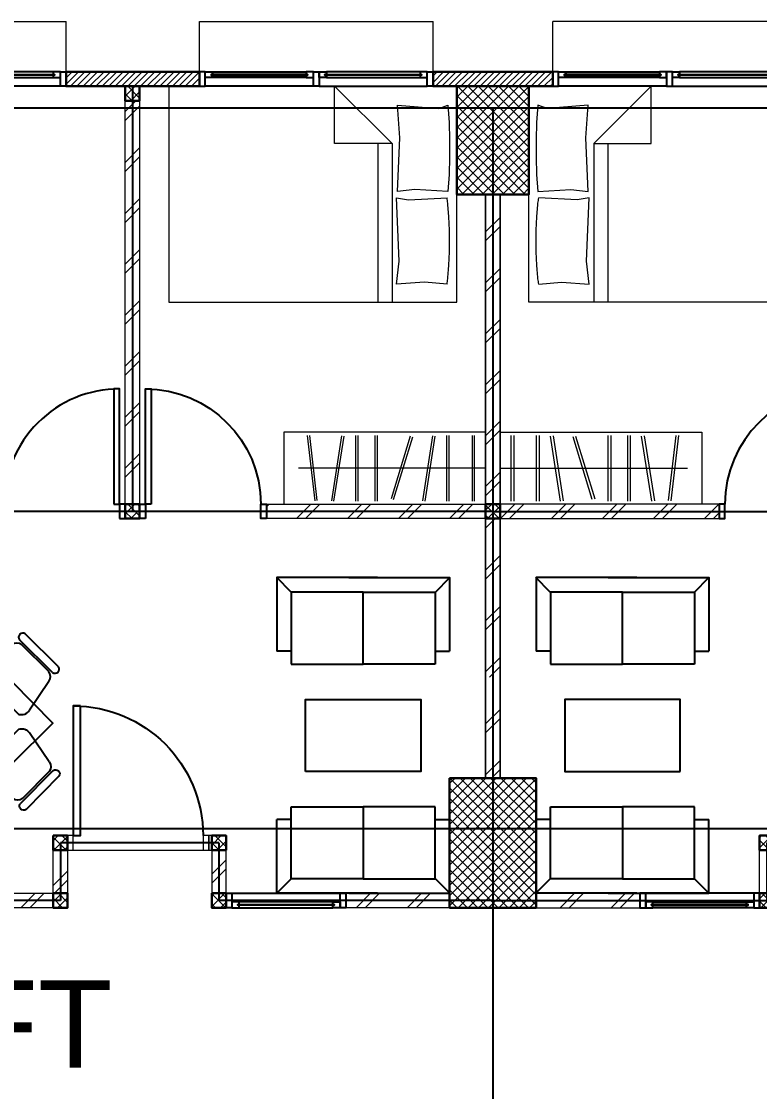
# Model space of a CAD drawing. Header units: millimetres. Extents: x -324 to 75, y -297 to 212.
# Drawn here: x -234.46 to -229.34, y 188.92 to 196.34 of the extents above; entities that cross this region are included whole.
import ezdxf

# ---------------------------------------------------------------- set-up
doc = ezdxf.new("R2010")
doc.units = ezdxf.units.MM
doc.layers.get('defpoints').update_dxf_attribs({"color": 1})
for name, color, linetype, lineweight in [('ars', 11, 'Continuous', 0), ('ars @ 1', 11, 'Continuous', 0), ('KOL', 1, 'Continuous', 30), ('KOLOM', 4, 'Continuous', 9), ('lan', 7, 'Continuous', 15), ('tem', 5, 'Continuous', 20)]:
    doc.layers.add(name, color=color, linetype=linetype, lineweight=lineweight)
doc.layers.add('as', color=1, linetype='Continuous', plot=False)
doc.layers.add('FURNITURE', color=68, linetype='Continuous')
doc.layers.add('Kusen', color=30, linetype='Continuous')
doc.styles.add('ATTR', font='romans.shx', dxfattribs={"width": 0.8, "height": 0.56})
doc.styles.get("Standard").update_dxf_attribs({"font": 'arial.ttf'})
pattern_1 = [(45, (1560.53095, -401.8532), (-0.176776695, 0.176776695), []), (45, (1560.59345, -401.8532), (-0.176776695, 0.176776695), [])]
pattern_2 = [(45, (1561.08095, -404.5532), (-0.176776695, 0.176776695), []), (45, (1561.14345, -404.5532), (-0.176776695, 0.176776695), [])]

# ---------------------------------------------------------------- blocks, each defined once
blk = doc.blocks.new('T. J1')
at = {"layer": 'Kusen'}
for p, q in [((-0.7188, 0.1), (-0.0688, 0.1)), ((0.7212, 0.1), (0.0712, 0.1)), ((-0.0188, 0), (-0.7688, 0)), ((-0.0688, 0.06), (-0.7188, 0.06)), ((0.0212, 0), (0.7712, 0)), ((0.0712, 0.06), (0.7212, 0.06))]:
    blk.add_line(p, q, dxfattribs=at)
for points in [[(-0.8088, 0), (-0.7688, 0), (-0.7688, 0.1), (-0.8088, 0.1)], [(-0.0188, 0), (0.0212, 0), (0.0212, 0.1), (-0.0188, 0.1)], [(0.8112, 0), (0.7712, 0), (0.7712, 0.1), (0.8112, 0.1)]]:
    blk.add_lwpolyline(points, close=True, dxfattribs=at)
for points in [[(-0.7188, 0.0775), (-0.7188, 0.06), (-0.7688, 0.06), (-0.7688, 0.1), (-0.7188, 0.1), (-0.7188, 0.0825), (-0.7288, 0.0825), (-0.7288, 0.0775), (-0.7188, 0.0775)], [(-0.0688, 0.0775), (-0.0688, 0.06), (-0.0188, 0.06), (-0.0188, 0.1), (-0.0688, 0.1), (-0.0688, 0.0825), (-0.0588, 0.0825), (-0.0588, 0.0775), (-0.0688, 0.0775)], [(0.0712, 0.0775), (0.0712, 0.06), (0.0212, 0.06), (0.0212, 0.1), (0.0712, 0.1), (0.0712, 0.0825), (0.0612, 0.0825), (0.0612, 0.0775), (0.0712, 0.0775)], [(0.7212, 0.0775), (0.7212, 0.06), (0.7712, 0.06), (0.7712, 0.1), (0.7212, 0.1), (0.7212, 0.0825), (0.7312, 0.0825), (0.7312, 0.0775), (0.7212, 0.0775)]]:
    blk.add_lwpolyline(points, dxfattribs=at)
at = {"layer": 'Kusen', "color": 141}
for points in [[(-0.7288, 0.0775), (-0.0588, 0.0775), (-0.0588, 0.0825), (-0.7288, 0.0825)], [(0.7312, 0.0775), (0.0612, 0.0775), (0.0612, 0.0825), (0.7312, 0.0825)]]:
    blk.add_lwpolyline(points, close=True, dxfattribs=at)
blk = doc.blocks.new('T. J2')
at = {"layer": 'Kusen'}
for p, q in [((-0.3692, 0.1), (0.2808, 0.1)), ((-0.4192, 0), (0.3308, 0)), ((0.2808, 0.06), (-0.3692, 0.06))]:
    blk.add_line(p, q, dxfattribs=at)
for points in [[(-0.4592, 0), (-0.4192, 0), (-0.4192, 0.1), (-0.4592, 0.1)], [(0.3308, 0), (0.3708, 0), (0.3708, 0.1), (0.3308, 0.1)]]:
    blk.add_lwpolyline(points, close=True, dxfattribs=at)
for points in [[(-0.3692, 0.0775), (-0.3692, 0.06), (-0.4192, 0.06), (-0.4192, 0.1), (-0.3692, 0.1), (-0.3692, 0.0825), (-0.3792, 0.0825), (-0.3792, 0.0775), (-0.3692, 0.0775)], [(0.2808, 0.0775), (0.2808, 0.06), (0.3308, 0.06), (0.3308, 0.1), (0.2808, 0.1), (0.2808, 0.0825), (0.2908, 0.0825), (0.2908, 0.0775), (0.2808, 0.0775)]]:
    blk.add_lwpolyline(points, dxfattribs=at)
at = {"layer": 'Kusen', "color": 141}
blk.add_lwpolyline([(-0.3792, 0.0775), (0.2908, 0.0775), (0.2908, 0.0825), (-0.3792, 0.0825)], close=True, dxfattribs=at)
blk = doc.blocks.new('P.80')
at = {"layer": 'Kusen'}
for points in [[(-69.8094, -74.8368), (-69.7694, -74.8368), (-69.7694, -74.0368), (-69.8094, -74.0368)], [(-70.6094, -74.9368), (-70.5694, -74.9368), (-70.5694, -74.8368), (-70.6094, -74.8368)], [(-69.7694, -74.9368), (-69.7294, -74.9368), (-69.7294, -74.8368), (-69.7694, -74.8368)]]:
    blk.add_lwpolyline(points, close=True, dxfattribs=at)
blk.add_arc((-69.7694, -74.8368), 0.8, 90, 180, dxfattribs=at)
blk = doc.blocks.new('K 10.10')
at = {"layer": 'ars'}
h = blk.add_hatch(dxfattribs=at)
h.set_pattern_fill('_USER', color=256, scale=0.05, angle=45, double=1, pattern_type=0)
h.set_pattern_definition([(45, (0, 0), (-0.035355339, 0.035355339), []), (135, (0, 0), (-0.035355339, -0.035355339), [])])
h.paths.add_polyline_path([(1560.5383, 1380.4069), (1560.6383, 1380.4069), (1560.6383, 1380.5069), (1560.5383, 1380.5069)])
at = {"layer": 'KOL'}
blk.add_lwpolyline([(1560.5383, 1380.4069), (1560.6383, 1380.4069), (1560.6383, 1380.5069), (1560.5383, 1380.5069)], close=True, dxfattribs=at)
blk = doc.blocks.new('P-90')
at = {"layer": 'Kusen'}
blk.add_lwpolyline([(374.6908, -21.5979), (374.7408, -21.5979), (374.7408, -22.4979), (374.6908, -22.4979)], close=True, dxfattribs=at)
at = {"layer": 'Kusen', "lineweight": 9}
for points in [[(373.8008, -22.4979), (373.8408, -22.4979), (373.8408, -22.5979), (373.8008, -22.5979)], [(374.7408, -22.4979), (374.7808, -22.4979), (374.7808, -22.5979), (374.7408, -22.5979)]]:
    blk.add_lwpolyline(points, close=True, dxfattribs=at)
at = {"layer": 'Kusen'}
blk.add_arc((374.7408, -22.4979), 0.9, 90, 180, dxfattribs=at)
blk = doc.blocks.new('BED1')
at = {"color": 0, "linetype": 'Continuous'}
for points in [[(1.9976, 0), (1.9976, 1.4976), (0, 1.4976), (0, 0), (1.9976, 0)], [(1.5484, 1.0993), (1.1489, 1.0993), (1.1489, 1.4976), (1.5484, 1.0993)], [(1.9346, 1.3656), (1.9443, 1.2458), (1.9467, 1.1259), (1.9467, 1.0061), (1.9443, 0.8862), (1.9346, 0.7663), (1.707, 0.7809), (1.586, 0.7663), (1.6017, 1.1404), (1.586, 1.3656), (1.8717, 1.3426), (1.9346, 1.3656)], [(1.4492, 1.0993), (1.4492, 0)], [(1.5484, 1.0993), (1.5484, 0)], [(1.9298, 0.1235), (1.7724, 0.138), (1.5799, 0.1235), (1.5981, 0.2833), (1.5799, 0.7228), (1.6634, 0.7094), (1.9298, 0.7228)], [(1.9298, 0.1235), (1.931, 0.1332), (1.9322, 0.1429), (1.9334, 0.1513), (1.9346, 0.161), (1.9346, 0.1707), (1.9358, 0.1804), (1.937, 0.1889), (1.9383, 0.1985), (1.9383, 0.2082), (1.9395, 0.2179), (1.9407, 0.2264), (1.9407, 0.2361), (1.9419, 0.2458), (1.9419, 0.2542), (1.9431, 0.2639), (1.9431, 0.2736), (1.9443, 0.2833), (1.9443, 0.2918), (1.9455, 0.3015), (1.9455, 0.3111), (1.9455, 0.3208), (1.9467, 0.3293), (1.9467, 0.339), (1.9467, 0.3487), (1.9467, 0.3584), (1.9479, 0.3668), (1.9479, 0.3765), (1.9479, 0.3862), (1.9479, 0.3959), (1.9479, 0.4044), (1.9479, 0.414), (1.9479, 0.4237), (1.9479, 0.4334), (1.9479, 0.4419), (1.9479, 0.4516), (1.9479, 0.4613), (1.9479, 0.4709), (1.9479, 0.4794), (1.9467, 0.4891), (1.9467, 0.4988), (1.9467, 0.5085), (1.9467, 0.5169), (1.9455, 0.5266), (1.9455, 0.5363), (1.9455, 0.546), (1.9443, 0.5545), (1.9443, 0.5642), (1.9431, 0.5738), (1.9431, 0.5835), (1.9419, 0.592), (1.9419, 0.6017), (1.9407, 0.6114), (1.9407, 0.6199), (1.9395, 0.6295), (1.9383, 0.6392), (1.9383, 0.6489), (1.937, 0.6574), (1.9358, 0.6671), (1.9346, 0.6768), (1.9346, 0.6864), (1.9334, 0.6949), (1.9322, 0.7046), (1.931, 0.7143), (1.9298, 0.7228)]]:
    blk.add_lwpolyline(points, dxfattribs=at)
blk = doc.blocks.new('LEMARI1')
for points in [[(0.6998, 0.4988), (-0.6998, 0.4988)], [(-0.6998, 0), (0.6998, 0), (0.6998, 0.4988), (-0.6998, 0.4988), (-0.6998, 0)], [(-0.5387, 0.4758), (-0.4855, 0.023)], [(-0.4685, 0.0254), (-0.5206, 0.477)], [(-0.3002, 0.4746), (-0.3705, 0.0242)], [(-0.3523, 0.0218), (-0.2821, 0.4709)], [(-0.2034, 0.477), (-0.2034, 0.0218)], [(-0.1852, 0.0218), (-0.1852, 0.477)], [(-0.0678, 0.477), (-0.0678, 0.0218)], [(-0.0496, 0.0218), (-0.0496, 0.477)], [(0.1755, 0.4722), (0.0436, 0.0363)], [(0.0605, 0.0315), (0.1937, 0.4673)], [(0.3317, 0.4746), (0.2627, 0.0242)], [(0.2797, 0.0218), (0.3499, 0.4709)], [(0.4286, 0.477), (0.4286, 0.0218)], [(0.4467, 0.0218), (0.4467, 0.477)], [(0.6053, 0.477), (0.6053, 0.0218)], [(0.6235, 0.0218), (0.6235, 0.477)], [(0.6998, 0.2494), (-0.5993, 0.2494)]]:
    blk.add_lwpolyline(points)
blk = doc.blocks.new('Manager Chair')
for p, q in [((6.793595, 0), (-6.793595, 0)), ((6.793595, -2.40006), (-6.793595, -2.40006)), ((5.764665, -3), (-5.250155, -3)), ((-7.308135, -5), (-9.242845, -14.93924)), ((7.82266, -5), (9.757352, -14.93924)), ((-7.822645, -18), (8.337156, -18))]:
    blk.add_line(p, q)
for centre, radius, start, end in [((-6.608415, -1.20003), 1.214231, 98.77222, 261.2278), ((-4.915795, -5.40289), 2.426032, 97.92188, 170.4409), ((5.430285, -5.40292), 2.42607, 9.559852, 82.07782), ((6.608435, -1.20003), 1.214228, 278.7714, 81.22861), ((-6.352795, -15.45813), 2.936262, 169.8216, 239.9611), ((6.867295, -15.45813), 2.936262, 300.0388, 10.17842)]:
    blk.add_arc(centre, radius, start, end)
at = {"style": 'ATTR', "width": 0.8, "flags": 9}
blk.add_attdef('ESTCODE', (0, 0), '', height=0.003816, dxfattribs=at)
blk = doc.blocks.new('mj makan')
blk.add_lwpolyline([(-0.0055, 1.1314), (0.5629, 0.5684), (0, 0), (-0.5684, 0.5629)], close=True)
for p, xscale, yscale, zscale, rotation in [((-0.4923, 1.0685), -0.02383953608250516, 0.02383953608250516, 0.02383953608250516, 44.72219960516194), ((0.4614, 1.0156), -0.02383953608250517, 0.02383953608250517, 0.02383953608250517, 314.7221996051619)]:
    blk.add_blockref('Manager Chair', p, dxfattribs=dict(xscale=xscale, yscale=yscale, zscale=zscale, rotation=rotation))
at = {"extrusion": (0, 0, -1)}
for p, xscale, yscale, zscale, rotation in [((0.4971, 0.0786), -0.0238395360825052, 0.0238395360825052, -0.0238395360825052, 225.2778003948382), ((-0.457, 0.1222), -0.02383953608250516, 0.02383953608250516, -0.02383953608250516, 135.277800394838)]:
    blk.add_blockref('Manager Chair', p, dxfattribs=dict(at, xscale=xscale, yscale=yscale, zscale=zscale, rotation=rotation))
blk = doc.blocks.new('tamu02')
at = {"linetype": 'Continuous'}
for points in [[(-0.5005, 1.2448), (-0.5998, 1.3453)], [(0.1005, 1.3453), (-0.5985, 1.3453), (-0.5985, 0.8339)], [(-0.0993, 1.3453), (0.5998, 1.3453), (0.5998, 0.8339)], [(0.5005, 1.2448), (0.5998, 1.3453)], [(-0.4993, 0.7444), (0, 0.7444), (0, 1.2448), (-0.4993, 1.2448), (-0.4993, 0.7444)], [(0.5005, 0.7444), (0, 0.7444), (0, 1.2448), (0.5005, 1.2448), (0.5005, 0.7444)], [(-0.4993, 0.8339), (-0.5985, 0.8339)], [(0.5005, 0.8339), (0.5998, 0.8339)], [(-0.4993, -0.2444), (0, -0.2444), (0, -0.7448), (-0.4993, -0.7448), (-0.4993, -0.2444)], [(0.5005, -0.2444), (0, -0.2444), (0, -0.7448), (0.5005, -0.7448), (0.5005, -0.2444)], [(0.1005, -0.8453), (-0.5985, -0.8453), (-0.5985, -0.3339)], [(-0.4993, -0.3339), (-0.5985, -0.3339)], [(-0.0993, -0.8453), (0.5998, -0.8453), (0.5998, -0.3339)], [(0.5005, -0.3339), (0.5998, -0.3339)], [(-0.5005, -0.7448), (-0.5998, -0.8453)], [(0.5005, -0.7448), (0.5998, -0.8453)]]:
    blk.add_lwpolyline(points, dxfattribs=at)
blk.add_lwpolyline([(0.4, 0.5), (0.4, 0), (-0.4, 0), (-0.4, 0.5), (0.4, 0.5)])
blk = doc.blocks.new('typikal-1')
at = {"layer": 'as'}
for p, q in [((2.5, 5.15), (2.5, 2.2)), ((0, 2.2), (6.2, 2.2)), ((1.9, -0.1), (1.9, -0.5)), ((1.9, -0.1), (3, -0.1)), ((3, -0.1), (3, -0.5)), ((0, -0.5), (1.9, -0.5)), ((3, -0.5), (6.2, -0.5))]:
    blk.add_line(p, q, dxfattribs=at)
at = {"layer": 'KOL'}
blk.add_lwpolyline([(2.035, 5.15), (2.96, 5.15), (2.96, 5.25), (2.035, 5.25)], close=True, dxfattribs=at)
at = {"layer": 'lan'}
blk.add_line((2.91, -0.15), (2.01, -0.15), dxfattribs=at)
at = {"layer": 'tem'}
for points in [[(2.45, 2.25), (2.55, 2.25), (2.55, 5.05), (2.45, 5.05)], [(0.05, 2.25), (-0.05, 2.25), (-0.05, 4.4), (0.05, 4.4)], [(1.57, 2.25), (0.05, 2.25), (0.05, 2.15), (1.57, 2.15)], [(-0.05, 2.15), (0.05, 2.15), (0.05, 0.35), (-0.05, 0.35)], [(0.05, 2.15), (-0.05, 2.15), (-0.05, 0.35), (0.05, 0.35)], [(1.97, -0.15), (1.95, -0.15), (1.95, -0.05), (1.97, -0.05)], [(1.95, -0.45), (1.85, -0.45), (1.85, -0.15), (1.95, -0.15)], [(2.95, -0.45), (3.05, -0.45), (3.05, -0.15), (2.95, -0.15)], [(1.02, -0.45), (0.3, -0.45), (0.3, -0.55), (1.02, -0.55)], [(3.05, -0.55), (4.35, -0.55), (4.35, -0.45), (3.05, -0.45)]]:
    blk.add_lwpolyline(points, close=True, dxfattribs=at)
at = {"layer": 'ars', "xscale": -1}
for name, p in [('BED1', (2.2476, 3.6524)), ('LEMARI1', (0.7498, 2.25))]:
    blk.add_blockref(name, p, dxfattribs=at)
at = {"layer": 'FURNITURE', "xscale": -1, "rotation": 180}
blk.add_blockref('tamu02', (0.8985, 0.8953), dxfattribs=at)
at = {"layer": 'FURNITURE'}
blk.add_blockref('mj makan', (3.6205, 0.1681), dxfattribs=at)
at = {"layer": 'KOLOM', "extrusion": (0, 0, -1), "xscale": -1, "zscale": -1, "rotation": 180}
for p in [(-1563.0883, 1385.5569), (-1560.5883, 1382.6569), (-1563.0883, 1382.6569), (-1562.4883, 1380.3569), (-1563.5883, 1380.3569), (-1562.4883, 1379.9569), (-1563.5883, 1379.9569)]:
    blk.add_blockref('K 10.10', p, dxfattribs=at)
at = {"layer": 'KOLOM', "extrusion": (0, 0, -1), "zscale": -1, "rotation": 180}
blk.add_blockref('K 10.10', (1560.5883, 1382.6569), dxfattribs=at)
at = {"layer": 'Kusen'}
for name, p in [('T. J1', (1.2238, 5.15)), ('T. J2', (3.4192, 5.15)), ('P.80', (72.1794, 77.0868)), ('P-90', (-371.8308, 22.4479))]:
    blk.add_blockref(name, p, dxfattribs=at)
at = {"layer": 'Kusen', "xscale": -1}
blk.add_blockref('P.80', (-67.1794, 77.0868), dxfattribs=at)
at = {"layer": 'Kusen', "rotation": 180}
blk.add_blockref('T. J2', (1.3908, -0.45), dxfattribs=at)
blk = doc.blocks.new("k3'")
at = {"layer": 'ars'}
h = blk.add_hatch(dxfattribs=at)
h.set_pattern_fill('_USER', color=256, scale=0.05, angle=45, double=1, pattern_type=0)
h.set_pattern_definition([(45, (0, -4.975), (-0.03535534, 0.03535534), []), (135, (0, -4.975), (-0.03535534, -0.03535534), [])])
h.paths.add_polyline_path([(-0.25, -0.375), (0.25, -0.375), (0.25, 0.375), (-0.25, 0.375)])
at = {"layer": 'KOL'}
blk.add_lwpolyline([(-0.25, -0.375), (0.25, -0.375), (0.25, 0.375), (-0.25, 0.375)], close=True, dxfattribs=at)
blk = doc.blocks.new("k1'")
at = {"layer": 'ars'}
h = blk.add_hatch(dxfattribs=at)
h.set_pattern_fill('_USER', color=256, scale=0.05, angle=45, double=1, pattern_type=0)
h.set_pattern_definition([(45, (0, -5), (-0.03535534, 0.03535534), []), (135, (0, -5), (-0.03535534, -0.03535534), [])])
h.paths.add_polyline_path([(-0.3, -0.45), (0.3, -0.45), (0.3, 0.45), (-0.3, 0.45)])
at = {"layer": 'KOL'}
blk.add_lwpolyline([(-0.3, -0.45), (0.3, -0.45), (0.3, 0.45), (-0.3, 0.45)], close=True, dxfattribs=at)
blk = doc.blocks.new('A-4')
at = {"layer": 'ars'}
h = blk.add_hatch(dxfattribs=at)
h.set_pattern_fill('ANSI31', color=256, scale=0.25, angle=180, style=0)
h.set_pattern_definition([(225, (-504.27873, 382.704584), (0.0220970869, -0.0220970869), [])])
h.paths.add_polyline_path([(10.365, 56.4), (9.44, 56.4), (9.44, 56.5), (10.365, 56.5)])
h = blk.add_hatch(dxfattribs=at)
h.set_pattern_fill('ANSI31', color=256, scale=0.25, angle=180, style=0)
h.set_pattern_definition([(225, (-498.078732, 382.704584), (0.0220970869, -0.0220970869), [])])
h.paths.add_polyline_path([(12.815, 56.4), (11.985, 56.4), (11.985, 56.5), (12.815, 56.5)])
h = blk.add_hatch(dxfattribs=at)
h.set_pattern_fill('TEMBOK', color=256, scale=0.25)
h.set_pattern_definition([(45, (-16.1, -0.65), (-0.1767767, 0.1767767), []), (45, (-16.0375, -0.65), (-0.1767767, 0.1767767), [])])
h.paths.add_polyline_path([(9.85, 53.5), (9.95, 53.5), (9.95, 56.3), (9.85, 56.3)])
h = blk.add_hatch(dxfattribs=at)
h.set_pattern_fill('TEMBOK', color=256, scale=0.25)
h.set_pattern_definition([(45, (-12.4, -1.7), (-0.1767767, 0.1767767), []), (45, (-12.3375, -1.7), (-0.1767767, 0.1767767), [])])
h.paths.add_polyline_path([(12.45, 53.5), (12.35, 53.5), (12.35, 55.65), (12.45, 55.65)])
h = blk.add_hatch(dxfattribs=at)
h.set_pattern_fill('TEMBOK', color=256, scale=0.25)
h.set_pattern_definition([(45, (-12.4, 0.55), (-0.1767767, 0.1767767), []), (45, (-12.3375, 0.55), (-0.1767767, 0.1767767), [])])
h.paths.add_polyline_path([(12.45, 52.3), (12.35, 52.3), (12.35, 53.4), (12.45, 53.4)])
h = blk.add_hatch(dxfattribs=at)
h.set_pattern_fill('TEMBOK', color=256, scale=0.25)
h.set_pattern_definition([(45, (-12.4, 1.25), (-0.1767767, 0.1767767), []), (45, (-12.3375, 1.25), (-0.1767767, 0.1767767), [])])
h.paths.add_polyline_path([(12.45, 51.6), (12.35, 51.6), (12.35, 52.2), (12.45, 52.2)])
h = blk.add_hatch(dxfattribs=at)
h.set_pattern_fill('TEMBOK', color=256, scale=0.25)
h.set_pattern_definition([(45, (-15.6, 2.05), (-0.1767767, 0.1767767), []), (45, (-15.5375, 2.05), (-0.1767767, 0.1767767), [])])
h.paths.add_polyline_path([(9.35, 50.8), (9.45, 50.8), (9.45, 51.1), (9.35, 51.1)])
h = blk.add_hatch(dxfattribs=at)
h.set_pattern_fill('TEMBOK', color=256, scale=0.25)
h.set_pattern_definition([(45, (-16.7, 2.05), (-0.1767767, 0.1767767), []), (45, (-16.6375, 2.05), (-0.1767767, 0.1767767), [])])
h.paths.add_polyline_path([(10.45, 50.8), (10.55, 50.8), (10.55, 51.1), (10.45, 51.1)])
at = {"layer": 'ars @ 1'}
h = blk.add_hatch(dxfattribs=at)
h.set_pattern_fill('TEMBOK', color=256, scale=0.25)
h.set_pattern_definition(pattern_2)
h.paths.add_polyline_path([(12.35, 53.4), (12.35, 53.5), (10.83, 53.5), (10.83, 53.4)])
h = blk.add_hatch(dxfattribs=at)
h.set_pattern_fill('TEMBOK', color=256, scale=0.25)
h.set_pattern_definition(pattern_2)
h.paths.add_polyline_path([(12.45, 53.4), (12.45, 53.5), (13.97, 53.5), (13.97, 53.4)])
h = blk.add_hatch(dxfattribs=at)
h.set_pattern_fill('TEMBOK', color=256, scale=0.25)
h.set_pattern_definition([(45, (1563.86095, -401.8532), (-0.176776695, 0.176776695), []), (45, (1563.92345, -401.8532), (-0.176776695, 0.176776695), [])])
h.paths.add_polyline_path([(9.35, 50.7), (9.35, 50.8), (8.05, 50.8), (8.05, 50.7)])
h = blk.add_hatch(dxfattribs=at)
h.set_pattern_fill('TEMBOK', color=256, scale=0.25)
h.set_pattern_definition(pattern_1)
h.paths.add_polyline_path([(12.1, 50.7), (12.1, 50.8), (11.38, 50.8), (11.38, 50.7)])
h = blk.add_hatch(dxfattribs=at)
h.set_pattern_fill('TEMBOK', color=256, scale=0.25)
h.set_pattern_definition(pattern_1)
h.paths.add_polyline_path([(12.7, 50.7), (12.7, 50.8), (13.42, 50.8), (13.42, 50.7)])
at = {"layer": 'as'}
for p, q in [((-37.2, 56.25), (37.2, 56.25)), ((12.4, 56.25), (12.4, 43.15)), ((-37.2, 51.25), (37.2, 51.25))]:
    blk.add_line(p, q, dxfattribs=at)
at = {"layer": 'KOL'}
for points in [[(9.44, 56.4), (10.365, 56.4), (10.365, 56.5), (9.44, 56.5)], [(12.815, 56.4), (11.985, 56.4), (11.985, 56.5), (12.815, 56.5)]]:
    blk.add_lwpolyline(points, close=True, dxfattribs=at)
at = {"layer": 'lan'}
for p, q in [((8.61, 56.85), (9.44, 56.85)), ((9.44, 56.5), (9.44, 56.85)), ((10.365, 56.5), (10.365, 56.85)), ((10.365, 56.85), (11.985, 56.85)), ((11.985, 56.5), (11.985, 56.85)), ((14.435, 56.85), (12.815, 56.85)), ((12.815, 56.5), (12.815, 56.85))]:
    blk.add_line(p, q, dxfattribs=at)
at = {"layer": 'KOL', "xscale": -1, "rotation": 180}
for name, p in [("k3'", (12.4, 56.025)), ("k1'", (12.4, 51.15))]:
    blk.add_blockref(name, p, dxfattribs=at)
at = {"layer": 'lan', "xscale": -1}
blk.add_blockref('typikal-1', (12.4, 51.25), dxfattribs=at)
at = {"layer": 'lan'}
blk.add_blockref('typikal-1', (12.4, 51.25), dxfattribs=at)

msp = doc.modelspace()

# ---------------------------------------------------------------- block references
msp.add_blockref('A-4', (-243.5919, 139.4939))

# ---------------------------------------------------------------- texts
at = {"layer": 'defpoints', "color": 2, "insert": (-240.3233, 189.691), "char_height": 0.606344, "attachment_point": 1}
msp.add_mtext_dynamic_manual_height_columns('HOISTWAY LIFT', width=18.632322, gutter_width=1, heights=[0], dxfattribs=at)

doc.saveas('drawing.dxf')
